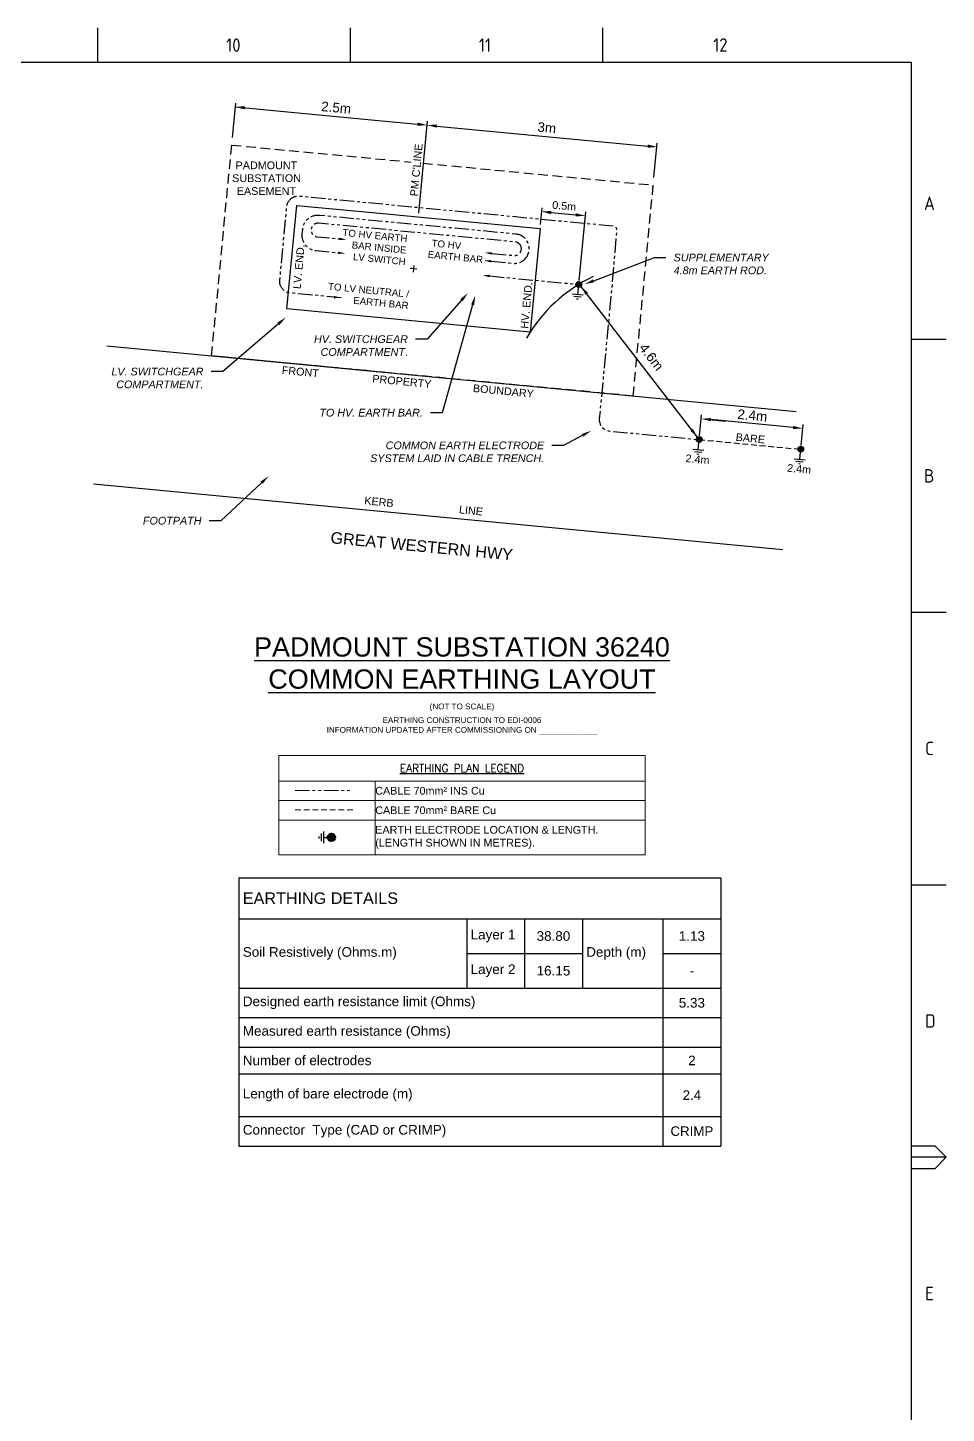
# Paper-space layout 'SHEET (2)' of a CAD drawing. Header units: metres, sheet in millimetres. Extents: x -21 to 813, y -3 to 583.
# Drawn here: x 574.4 to 812.8, y 223.7 to 583.4 of the extents above; entities that cross this region are included whole.
import ezdxf
from ezdxf import colors
from ezdxf.entities.mleader import LeaderData, LeaderLine
from ezdxf.enums import TextEntityAlignment as Align
from ezdxf.math import Vec2, Vec3

# ---------------------------------------------------------------- set-up
doc = ezdxf.new("R2010")
doc.units = ezdxf.units.M
doc.linetypes.add('DASHED', pattern=[0.75, 0.5, -0.25])
doc.linetypes.add('PHANTOM2', pattern=[1.25, 0.625, -0.125, 0.125, -0.125, 0.125, -0.125])
doc.layers.get('0').update_dxf_attribs({"color": 6})
for name, color, linetype in [('_User earthing diagram', 7, 'Continuous'), ('Notes', 7, 'Continuous'), ('Notes_SP_MISC', 7, 'Continuous'), ('SupportsUG_SP_EXT', 7, 'Continuous')]:
    doc.layers.add(name, color=color, linetype=linetype)
doc.styles.add('ARIAL', font='arial.ttf', dxfattribs={"height": 2})
doc.styles.add('Elec', font='romand__.ttf')
doc.styles.add('iecARIAL', font='arial.ttf', dxfattribs={"height": 2})
doc.styles.add('iecISOCP', font='isocp.shx')
doc.styles.get("Standard").update_dxf_attribs({"font": 'arial.ttf'})

# ---------------------------------------------------------------- blocks, each defined once
blk = doc.blocks.new('A1_FRAME_TITLE')
at = {"layer": 'Notes', "color": 7, "linetype": 'Continuous'}
for p, q in [((613.21, 574.39), (613.21, 583.39)), ((678.72, 574.39), (678.72, 583.39)), ((744.23, 574.39), (744.23, 583.39)), ((824.37, 5.97), (824.37, 574.39)), ((833.35, 502.43), (824.35, 502.43)), ((824.37, 431.68), (833.35, 431.68)), ((824.35, 360.93), (833.35, 360.93)), ((824.37, 293.18), (830.35, 293.18)), ((830.35, 293.18), (833.35, 290.18)), ((833.35, 290.18), (824.35, 290.18)), ((833.35, 290.18), (830.35, 287.18)), ((830.35, 287.18), (824.37, 287.18))]:
    blk.add_line(p, q, dxfattribs=at)
at = {"layer": 'Notes', "color": 7, "linetype": 'Continuous', "flags": 128}
blk.add_lwpolyline([(824.37, 574.39), (149.5, 574.39)], dxfattribs=at)
at = {"color": 7}
blk.add_attdef('DRAFT_NUM', (29.9, 23.29), '', height=2.5, rotation=90, dxfattribs=at)
at = {"layer": 'Notes', "color": 7, "style": 'iecISOCP'}
for s, p in [('10', (646.5, 577.12)), ('11', (712.06, 577.12)), ('12', (772.87, 577.16)), ('A', (827.58, 536.06)), ('B', (827.58, 465.31)), ('C', (827.87, 394.56)), ('D', (827.87, 323.81)), ('E', (827.87, 253.06))]:
    blk.add_text(s, height=3.5, dxfattribs=at).set_placement(p)
at = {"layer": 'Notes', "color": 7, "style": 'iecISOCP', "flags": 8}
blk.add_attdef('VERSION_NO', text='', height=2.5, rotation=90, dxfattribs=at).set_placement((302.04, 43.81), align=Align.MIDDLE_CENTER)
at = {"layer": 'Notes', "color": 7, "style": 'iecISOCP'}
for tag, p in [('CAP_NO', (513.19, 43.46)), ('IE_NUM', (513.05, 37.81)), ('REF_No_1', (335.24, 32.31)), ('REF_1', (362.52, 32.31)), ('GEN_WO', (441.71, 31.76)), ('HV_SWITCH', (513.46, 32.16)), ('REF_No_2', (335.24, 26.31)), ('REF_2', (362.52, 26.31)), ('OH_WO', (441.71, 25.81)), ('UBD_REF', (513.05, 25.83)), ('REF_No_3', (335.24, 20.31)), ('REF_3', (362.52, 20.31)), ('UG_WO', (441.71, 20.05)), ('GIS_MAP_No', (513.05, 20.04)), ('REF_No_4', (335.24, 14.31)), ('REF_4', (362.52, 14.31)), ('SUB_WO', (441.71, 13.81)), ('HV_OP_DIAG', (513.33, 14.2)), ('LGA', (512.95, 7.78)), ('ExportID', (9.08, 2.39))]:
    blk.add_attdef(tag, p, '', height=2.5, dxfattribs=at)
for tag, height, p in [('T1', 3.5, (684.37, 39.47)), ('T2', 3.5, (684.37, 34.35)), ('scale', 2.5, (567.76, 33.27)), ('T3', 3.5, (684.37, 28.92)), ('DRAWN', 2.5, (567.76, 24.93)), ('T4', 3.5, (684.37, 23.66)), ('T5', 3.5, (684.37, 18.23)), ('REV', 5, (820.05, 17.1)), ('DATE', 2.5, (567.76, 16.88)), ('T6', 3.5, (684.37, 12.97)), ('CHD', 2.5, (567.76, 8.37)), ('DESIGN', 2.5, (605.62, 9.15))]:
    blk.add_attdef(tag, text='', height=height, dxfattribs=at).set_placement(p, align=Align.CENTER)
blk.add_attdef('NUM', text='', height=7, dxfattribs=at).set_placement((792.37, 20.12), align=Align.MIDDLE_CENTER)
for tag, p in [('NS', (790.71, 8.12)), ('SHTS', (805.41, 8.12))]:
    blk.add_attdef(tag, text='', height=2.5, dxfattribs=at).set_placement(p, align=Align.MIDDLE)
at = {"layer": 'Notes', "color": 7, "style": 'iecISOCP', "flags": 1}
for tag, p in [('ProjectType', (14.17, -26.8)), ('ProjectNumber', (23.56, -26.82)), ('DrawingNumber', (35.51, -26.8)), ('ProjectDescription', (47.56, -26.83)), ('ExportDate', (60.28, -26.79)), ('ExportUserName', (69.15, -26.8)), ('DesignerCompanyName', (81.48, -26.79)), ('ExportAreaOfInterest', (97.1, -26.81)), ('GIS_SUCCESS', (112, -26.78)), ('CAD_SUCCESS', (121.79, -26.78)), ('DEPOTCODE', (132.11, -26.88)), ('ExportCategories', (140.08, -26.8)), ('Comments', (154.38, -26.88))]:
    blk.add_attdef(tag, p, '', height=1, dxfattribs=at)
blk = doc.blocks.new('m4')
at = {"layer": 'Notes', "color": 7, "linetype": 'Continuous'}
for points in [[(0, -1.95), (0, 0)], [(-1.43, -1.95), (1.43, -1.95)], [(-0.95, -2.52), (0.95, -2.52)], [(-0.24, -3.09), (0.24, -3.09)]]:
    blk.add_lwpolyline(points, dxfattribs=at)
blk = doc.blocks.new('*T206')
at = {"layer": 'Defpoints', "color": 8, "linetype": 'ByBlock', "lineweight": 0, "transparency": 16777216}
for p, q in [((0, 0), (95, 0)), ((0, 0), (0, -25.8)), ((95, 0), (95, -25.8)), ((0, -6.67), (95, -6.67)), ((25, -6.67), (25, -25.8)), ((0, -11.74), (95, -11.74)), ((0, -16.81), (95, -16.81)), ((0, -25.8), (95, -25.8))]:
    blk.add_line(p, q, dxfattribs=at)
at = {"layer": '_User earthing diagram', "color": 0, "transparency": 16777216, "insert": (47.5, -3.33), "char_height": 2, "width": 95, "attachment_point": 5, "style": 'Elec'}
blk.add_mtext('{\\LEARTHING PLAN LEGEND}', dxfattribs=at)
at = {"layer": '_User earthing diagram', "color": 0, "transparency": 16777216, "char_height": 2, "width": 70, "attachment_point": 4}
for s, insert in [('CABLE 70mm² INS Cu', (25, -9.2)), ('CABLE 70mm² BARE Cu', (25, -14.27)), ('EARTH ELECTRODE LOCATION & LENGTH.\\P(LENGTH SHOWN IN METRES).', (25, -21.3))]:
    blk.add_mtext(s, dxfattribs=dict(at, insert=insert))
blk = doc.blocks.new('Earth')
for p, q in [((0, -2.04), (0, 0)), ((-1.5, -2.04), (1.5, -2.04)), ((-1, -2.64), (1, -2.64)), ((-0.25, -3.24), (0.25, -3.24))]:
    blk.add_line(p, q)
blk = doc.blocks.new('*T248')
at = {"layer": 'Notes', "lineweight": -2, "transparency": 16777216}
for p, q in [((0, 0), (125.03, 0)), ((0, 0), (0, -69.63)), ((125.03, 0), (125.03, -10.62)), ((0, -10.62), (125.03, -10.62)), ((59.11, -10.62), (59.11, -19.62)), ((74.11, -10.62), (74.11, -28.62)), ((110.03, -10.62), (110.03, -69.63)), ((59.11, -19.62), (89.11, -19.62)), ((110.03, -19.62), (125.03, -19.62)), ((0, -28.62), (125.03, -28.62)), ((0, -36.28), (125.03, -36.28)), ((0, -43.95), (125.03, -43.95)), ((0, -50.85), (125.03, -50.85)), ((125.03, -50.85), (125.03, -69.63)), ((0, -61.94), (125.03, -61.94)), ((0, -69.63), (125.03, -69.63))]:
    blk.add_line(p, q, dxfattribs=at)
at = {"layer": 'Notes', "color": 0, "linetype": 'ByBlock', "lineweight": -2, "transparency": 16777216}
for p, q in [((89.11, -10.62), (89.11, -28.62)), ((125.03, -10.62), (125.03, -50.85)), ((59.11, -19.62), (59.11, -28.62))]:
    blk.add_line(p, q, dxfattribs=at)
at = {"layer": 'Notes', "color": 0, "transparency": 16777216}
for s, insert, char_height, width, attachment_point in [('EARTHING DETAILS', (1, -5.31), 3, 123.0332, 4), ('Layer 1', (60.11, -15.12), 2.5, 13, 4), ('38.80', (81.61, -15.12), 2.5, 13, 5), ('1.13', (117.53, -15.12), 2.5, 13, 5), ('Soil Resistively (Ohms.m)', (1, -19.62), 2.5, 57.1136, 4), ('Depth (m)', (90.11, -19.62), 2.5, 18.9196, 4), ('Layer 2', (60.11, -24.12), 2.5, 13, 4), ('16.15', (81.61, -24.12), 2.5, 13, 5), ('-', (117.53, -24.12), 2.5, 13, 5), ('Designed earth resistance limit (Ohms)', (1, -32.45), 2.5, 108.0332, 4), ('5.33', (117.53, -32.45), 2.5, 13, 5), ('Measured earth resistance (Ohms)', (1, -40.12), 2.5, 108.0332, 4), ('Number of electrodes', (1, -47.4), 2.5, 108.0332, 4), ('2', (117.53, -47.4), 2.47, 13, 5), ('Length of bare electrode (m)', (1, -56.4), 2.5, 108.0332, 4), ('2.4', (117.53, -56.4), 2.469, 13, 5), ('Connector  Type (CAD or CRIMP)', (1, -65.78), 2.5, 108.0332, 4), ('CRIMP', (117.53, -65.78), 2.469, 13, 5)]:
    blk.add_mtext(s, dxfattribs=dict(at, insert=insert, char_height=char_height, width=width, attachment_point=attachment_point))

psp = doc.layouts.new('SHEET (2)')

# ---------------------------------------------------------------- hatches: boundary and pattern name
at = {"layer": 'Notes'}
h = psp.add_hatch(color=256, dxfattribs=at)
edge = h.paths.add_edge_path()
edge.add_arc((717.44, 516.76), 0.744, 804.5685, 1164.5685, ccw=False)
h = psp.add_hatch(color=256, dxfattribs=at)
edge = h.paths.add_edge_path()
edge.add_arc((748.7, 476.47), 0.744, 174.5685, 534.5685)
h = psp.add_hatch(color=256, dxfattribs=at)
edge = h.paths.add_edge_path()
edge.add_arc((775.05, 473.96), 0.744, 174.5685, 534.5685)
h = psp.add_hatch(color=7, dxfattribs=at)
h.dxf.hatch_style = 1
h.paths.add_polyline_path([(652.25, 373.21, 1), (654.25, 373.21, 1)])

# ---------------------------------------------------------------- linework, layer by layer
at = {"layer": '_User earthing diagram', "linetype": 'Continuous', "lineweight": 40, "ltscale": 0.5}
psp.add_circle((653.25, 373.21), 1, dxfattribs=at)
at = {"layer": 'Notes'}
for p, q in [((627.56, 554.92), (628.41, 563.83)), ((628.32, 562.84), (664.54, 559.39)), ((664.54, 559.39), (675.6, 558.34)), ((675.92, 535.27), (678.19, 559.1)), ((680.58, 557.87), (735.33, 552.66)), ((736.96, 544.52), (737.81, 553.43)), ((707.48, 532.27), (707.9, 536.65)), ((710.29, 535.42), (716.64, 534.82)), ((717.53, 517.75), (719.23, 535.57)), ((674.63, 521.7), (674.44, 519.97)), ((675.4, 520.74), (673.67, 520.93)), ((748.7, 476.47), (718.01, 516.28)), ((594.96, 500.78), (773.81, 483.77))]:
    psp.add_line(p, q, dxfattribs=at)
at = {"layer": 'Notes', "lineweight": 30}
for p, q in [((641.71, 510.4), (644.27, 537.27)), ((644.27, 537.27), (663.91, 535.41)), ((663.91, 535.41), (681.07, 533.78)), ((681.07, 533.78), (707.38, 531.27)), ((707.38, 531.27), (704.83, 504.39)), ((704.83, 504.39), (641.71, 510.4))]:
    psp.add_line(p, q, dxfattribs=at)
at = {"layer": 'Notes', "transparency": 16777216}
for p, q in [((748.79, 477.46), (749.31, 482.88)), ((750.2, 481.79), (755.61, 481.27)), ((773.07, 479.61), (751.7, 481.65)), ((775.14, 474.96), (775.66, 480.37))]:
    psp.add_line(p, q, dxfattribs=at)
at = {"layer": 'Notes', "linetype": 'DASHED', "ltscale": 5, "flags": 128}
for points in [[(622.17, 498.19), (624.06, 518.02), (625.06, 528.54), (627.38, 552.94), (627.49, 552.93)], [(627.38, 552.94), (673.95, 548.52)], [(677.02, 548.22), (736.77, 542.54)], [(731.57, 487.79), (733.45, 507.61), (734.45, 518.14), (736.77, 542.54)], [(673.55, 493.31), (622.17, 498.19)], [(668.23, 493.81), (660.24, 494.57), (659.26, 494.66)], [(731.57, 487.79), (673.55, 493.31)]]:
    psp.add_lwpolyline(points, dxfattribs=at)
at = {"layer": 'Notes', "color": 0, "linetype": 'PHANTOM2', "ltscale": 6, "flags": 128}
for points in [[(694.68, 522.78), (700.42, 522.24, 1), (701.14, 529.82), (650.12, 534.67, 0.414214), (645.72, 531.03), (645.61, 529.88, 0.414214), (649.22, 525.52), (654.99, 524.97)], [(694.88, 524.81), (700.62, 524.27, 1), (700.95, 527.79), (649.93, 532.64, 1), (649.6, 529.12), (655.34, 528.57)]]:
    psp.add_lwpolyline(points, format="xyb", dxfattribs=at)
at = {"layer": 'Notes', "linetype": 'PHANTOM2', "ltscale": 6, "flags": 128}
psp.add_lwpolyline([(694.32, 518.95), (717.44, 516.76)], dxfattribs=at)
at = {"layer": 'Notes', "linetype": 'Continuous', "ltscale": 5, "flags": 128}
for points in [[(657.14, 494.87), (622.17, 498.19)], [(770.39, 447.86), (591.54, 464.87)]]:
    psp.add_lwpolyline(points, dxfattribs=at)
at = {"layer": 'Notes', "linetype": 'DASHED', "ltscale": 3, "flags": 128}
psp.add_lwpolyline([(748.7, 476.47), (775.05, 473.96)], dxfattribs=at)
at = {"layer": 'Notes', "color": 0, "linetype": 'PHANTOM2', "lineweight": 0, "ltscale": 6}
psp.add_lwpolyline([(643.81, 385.42), (658.81, 385.42)], dxfattribs=at)
at = {"layer": 'Notes', "color": 0, "linetype": 'DASHED', "lineweight": 0, "ltscale": 3}
psp.add_lwpolyline([(643.81, 380.37), (658.81, 380.37)], dxfattribs=at)
at = {"layer": 'Notes'}
for centre in [(717.44, 516.76), (748.7, 476.47), (775.05, 473.96)]:
    psp.add_circle(centre, 0.744, dxfattribs=at)
psp.add_arc((738.25, 482.92), 39.72, 115.4271, 150.0057, dxfattribs=at)
for points in [[(630.77, 562.19), (630.85, 563.02), (628.32, 562.84)], [(675.56, 557.93), (675.64, 558.76), (678.09, 558.1)], [(680.54, 557.45), (680.62, 558.28), (678.09, 558.1)], [(735.3, 552.25), (735.37, 553.08), (737.82, 552.43)], [(710.25, 535), (710.33, 535.83), (707.8, 535.66)], [(716.6, 534.4), (716.68, 535.23), (719.13, 534.58)], [(655.36, 528.88), (657.2, 528.39), (655.31, 528.26)], [(654.96, 524.66), (656.86, 524.79), (655.02, 525.28)], [(694.91, 525.12), (693.01, 524.99), (694.85, 524.5)], [(694.71, 523.09), (692.82, 522.96), (694.65, 522.47)], [(694.29, 518.64), (692.45, 519.13), (694.35, 519.27)], [(747.06, 479.27), (746.4, 478.76), (748.25, 477.03)]]:
    psp.add_solid(points, dxfattribs=at)
at = {"layer": 'Notes', "transparency": 16777216}
for points in [[(751.66, 481.23), (751.74, 482.06), (749.21, 481.88)], [(773.03, 479.2), (773.11, 480.03), (775.56, 479.38)]]:
    psp.add_solid(points, dxfattribs=at)

# ---------------------------------------------------------------- block references
for name, p in [('*T206', (639.63, 394.51)), ('*T248', (629.26, 362.72))]:
    psp.add_blockref(name, p)
at = {"layer": '_User earthing diagram', "linetype": 'Continuous', "rotation": 270}
psp.add_blockref('Earth', (653.25, 373.21), dxfattribs=at)
at = {"layer": 'Notes', "xscale": -1}
for p, rotation in [((717.37, 516.02), 354.5684522671414), ((748.63, 475.73), 354.5684522671515), ((774.98, 473.22), 354.5684522671515)]:
    psp.add_blockref('m4', p, dxfattribs=dict(at, rotation=rotation))
at = {"layer": 'SupportsUG_SP_EXT'}
psp.add_blockref('A1_FRAME_TITLE', (-20.55, 0), dxfattribs=at)

# ---------------------------------------------------------------- texts
at = {"layer": 'Notes', "style": 'ARIAL'}
for s, height, rotation, p in [('2.5m', 2.5, 354.5685, (650.5, 561.78)), ("PM C'LINE", 2, 84.5685, (675.64, 539.55)), ('4.6m', 2.5, 307.7604, (732.93, 500.23)), ('FRONT                  PROPERTY              BOUNDARY', 2, 354.5685, (640.31, 493.57)), ('KERB                      LINE', 2, 354.5685, (661.72, 459.69)), ('GREAT WESTERN HWY', 3, 354.5685, (652.92, 449.58))]:
    psp.add_text(s, height=height, rotation=rotation, dxfattribs=at).set_placement(p)
for s, rotation, p in [('LV. END.', 84.799, (646.39, 521.23)), ('HV. END.', 84.799, (705.45, 511.17)), ('BARE', 354.5685, (761.82, 475.22)), ('2.4m', 354.5685, (748.12, 469.78)), ('2.4m', 354.5685, (774.47, 467.27))]:
    psp.add_text(s, height=2, rotation=rotation, dxfattribs=at).set_placement(p, align=Align.BOTTOM_CENTER)
at = {"layer": 'Notes', "color": 7, "style": 'ARIAL'}
for s, p in [('(NOT TO SCALE)', (687.13, 406.01)), ('EARTHING CONSTRUCTION TO EDI-0006', (687.13, 402.46)), ('INFORMATION UPDATED AFTER COMMISSIONING ON _____________', (687.13, 399.92))]:
    psp.add_text(s, height=1.5, dxfattribs=at).set_placement(p, align=Align.BOTTOM_CENTER)
at = {"layer": 'Notes', "attachment_point": 5, "rotation": 354.5685, "style": 'ARIAL'}
for s, insert, char_height in [('\\A1;3m', (709.15, 557.44), 2.5), ('\\A1;0.5m', (713.66, 537.13), 2)]:
    psp.add_mtext(s, dxfattribs=dict(at, insert=insert, char_height=char_height))
at = {"layer": 'Notes', "lineweight": 0, "insert": (627.43, 548.67), "char_height": 2, "width": 17.6435, "attachment_point": 1}
psp.add_mtext('\\pi0.96362;PADMOUNT\\P\\pi0.072756;SUBSTATION  \\P\\pi1.2753;EASEMENT ', dxfattribs=at)
at = {"layer": 'Notes', "color": 7, "ltscale": 0.5, "char_height": 1.8, "attachment_point": 1, "rotation": 354.4562, "style": 'ARIAL'}
for s, insert, width in [('\\pi0.96055;TO HV EARTH \\P\\pi3.6704;BAR INSIDE \\P\\pi4.299;LV SWITCH', (655.27, 531.26), 17.6038), (' TO HV\\PEARTH BAR', (678.66, 528.47), 24.3187)]:
    psp.add_mtext(s, dxfattribs=dict(at, insert=insert, width=width))
at = {"layer": 'Notes', "transparency": 16777216, "insert": (762.49, 482.75), "char_height": 2.5, "attachment_point": 5, "rotation": 354.5685, "style": 'ARIAL'}
psp.add_mtext('2.4m', dxfattribs=at)
at = {"layer": 'Notes', "insert": (687.13, 425.15), "char_height": 5, "width": 119.8665, "attachment_point": 2, "style": 'iecARIAL'}
psp.add_mtext('{\\LPADMOUNT SUBSTATION 36240 COMMON EARTHING LAYOUT}', dxfattribs=at)

# ---------------------------------------------------------------- next in the draw order: leaders
at = {"layer": 'Notes_SP_MISC'}
ml = psp.add_multileader_mtext('Standard', dxfattribs=at)
ml.set_content('{\\fArial|b0|i1|c0|p34;\\C7;SUPPLEMENTARY 4.8m EARTH ROD.}', color=256)
ml.set_leader_properties(color=256, linetype='ByLayer', lineweight=-1)
ml.build(insert=Vec2(0, 0))
ml.multileader.update_dxf_attribs({"dogleg_length": 3, "arrow_head_size": 2.5})
ctx = ml.context
ctx.base_point, ctx.char_height, ctx.arrow_head_size, ctx.plane_origin = Vec3(740.06, 523.72), 2, 2.5, Vec3(725.35, 558.2)
notes = []
notes.append((ctx, [(1, (1, 1, 0), (737.06, 523.72), (1, 0), 3, [(0, [(718.97, 516.81)], 0, [])])]))
ctx.mtext.insert, ctx.mtext.width, ctx.mtext.flow_direction = Vec3(742.06, 524.74), 25.0023, 5
ctx.mtext.has_bg_fill, ctx.mtext.bg_color, ctx.mtext.bg_scale_factor, ctx.mtext.bg_transparency, ctx.mtext.use_window_bg_color = 1, -1027028792, 1.5, 0, 1
ml = psp.add_multileader_mtext('Standard', dxfattribs=at)
ml.set_content('{\\fArial|b0|i1|c0|p34;\\C7;TO HV. EARTH BAR.}', color=256)
ml.set_leader_properties(color=256, linetype='ByLayer', lineweight=-1)
ml.build(insert=Vec2(0, 0))
ml.multileader.update_dxf_attribs({"dogleg_length": 3, "arrow_head_size": 2.5})
ctx = ml.context
ctx.base_point, ctx.char_height, ctx.arrow_head_size, ctx.plane_origin = Vec3(648.76, 483.45), 2, 2.5, Vec3(699.08, 511.48)
ctx.text_align_type = 2
notes.append((ctx, [(0, (1, 1, 0), (681.99, 483.45), (-1, 0), 3, [(0, [(690.57, 513.86)], 0, [])])]))
ctx.mtext.insert, ctx.mtext.width, ctx.mtext.alignment, ctx.mtext.flow_direction = Vec3(676.99, 484.47), 26.5998, 3, 5
ctx.mtext.has_bg_fill, ctx.mtext.bg_color, ctx.mtext.bg_scale_factor, ctx.mtext.bg_transparency, ctx.mtext.use_window_bg_color = 1, -1027028792, 1.5, 0, 1
ml = psp.add_multileader_mtext('Standard', dxfattribs=at)
ml.set_content('{\\fArial|b0|i1|c0|p34;LV. SWITCHGEAR COMPARTMENT.}', color=256)
ml.set_leader_properties(color=256, linetype='ByLayer', lineweight=-1)
ml.build(insert=Vec2(0, 0))
ml.multileader.update_dxf_attribs({"dogleg_length": 3, "arrow_head_size": 2.5})
ctx = ml.context
ctx.base_point, ctx.char_height, ctx.arrow_head_size, ctx.plane_origin = Vec3(594.25, 494.12), 2, 2.5, Vec3(554.08, 486.15)
ctx.text_align_type = 2
notes.append((ctx, [(0, (1, 1, 0), (625.07, 494.12), (-1, 0), 3, [(0, [(641.4, 508.18)], 0, [])])]))
ctx.mtext.insert, ctx.mtext.width, ctx.mtext.alignment, ctx.mtext.flow_direction = Vec3(620.07, 495.14), 23.8918, 3, 5
ctx.mtext.has_bg_fill, ctx.mtext.bg_color, ctx.mtext.bg_scale_factor, ctx.mtext.bg_transparency, ctx.mtext.use_window_bg_color = 1, -1027028792, 1.5, 0, 1
ml = psp.add_multileader_mtext('Standard', dxfattribs=at)
ml.set_content('{\\fArial|b0|i1|c0|p34;\\C7;COMMON EARTH ELECTRODE SYSTEM LAID IN CABLE TRENCH.}', color=256)
ml.set_leader_properties(color=256, linetype='ByLayer', lineweight=-1)
ml.build(insert=Vec2(0, 0))
ml.multileader.update_dxf_attribs({"dogleg_length": 3, "arrow_head_size": 2.5})
ctx = ml.context
ctx.base_point, ctx.char_height, ctx.arrow_head_size, ctx.plane_origin = Vec3(661.77, 474.96), 2, 2.5, Vec3(726.58, 479.87)
ctx.text_align_type = 2
notes.append((ctx, [(0, (1, 1, 0), (713.47, 474.96), (-1, 0), 3, [(0, [(720.66, 478.77)], 0, [])])]))
ctx.mtext.insert, ctx.mtext.width, ctx.mtext.alignment, ctx.mtext.flow_direction = Vec3(708.47, 475.98), 49.4115, 3, 5
ctx.mtext.has_bg_fill, ctx.mtext.bg_color, ctx.mtext.bg_scale_factor, ctx.mtext.bg_transparency, ctx.mtext.use_window_bg_color = 1, -1027028792, 1.5, 0, 1
ml = psp.add_multileader_mtext('Standard', dxfattribs=at)
ml.set_content('{\\fArial|b0|i1|c0|p34;\\C7;FOOTPATH}', color=256)
ml.set_leader_properties(color=256, linetype='ByLayer', lineweight=-1)
ml.build(insert=Vec2(0, 0))
ml.multileader.update_dxf_attribs({"dogleg_length": 3, "arrow_head_size": 2.5})
ctx = ml.context
ctx.base_point, ctx.char_height, ctx.arrow_head_size, ctx.plane_origin = Vec3(602.38, 455.41), 2, 2.5, Vec3(558.56, 471.22)
ctx.text_align_type = 2
notes.append((ctx, [(0, (1, 1, 0), (624.55, 455.41), (-1, 0), 3, [(0, [(636.96, 467)], 0, [])])]))
ctx.mtext.insert, ctx.mtext.width, ctx.mtext.alignment, ctx.mtext.flow_direction = Vec3(619.55, 456.43), 15.3201, 3, 5
ctx.mtext.has_bg_fill, ctx.mtext.bg_color, ctx.mtext.bg_scale_factor, ctx.mtext.bg_transparency, ctx.mtext.use_window_bg_color = 1, -1027028792, 1.5, 0, 1
for ctx, leaders in notes:
    for number, flags, end, landing, length, lines in leaders:
        leader = LeaderData()
        leader.index, (leader.has_last_leader_line, leader.has_dogleg_vector, leader.attachment_direction) = number, flags
        leader.last_leader_point, leader.dogleg_vector, leader.dogleg_length = Vec3(end), Vec3(landing), length
        for number, points, colour, breaks in lines:
            line = LeaderLine()
            line.index, line.vertices, line.color, line.breaks = number, Vec3.list(points), colors.encode_raw_color(colour), breaks
            leader.lines.append(line)
        ctx.leaders.append(leader)

# ---------------------------------------------------------------- next in the draw order: linework, layer by layer
at = {"layer": 'Notes'}
psp.add_solid([(719.86, 514.55), (719.2, 514.04), (718.01, 516.28)], dxfattribs=at)

# ---------------------------------------------------------------- next in the draw order: leaders
at = {"layer": 'Notes_SP_MISC'}
ml = psp.add_multileader_mtext('Standard', dxfattribs=at)
ml.set_content('{\\fArial|b0|i1|c0|p34;\\C7;HV. SWITCHGEAR COMPARTMENT\\fArial|b0|i0|c0|p34;.}', color=256)
ml.set_leader_properties(color=256, linetype='ByLayer', lineweight=-1)
ml.build(insert=Vec2(0, 0))
ml.multileader.update_dxf_attribs({"dogleg_length": 3, "arrow_head_size": 2.5})
ctx = ml.context
ctx.base_point, ctx.char_height, ctx.arrow_head_size, ctx.plane_origin = Vec3(646.83, 502.53), 2, 2.5, Vec3(649.68, 544.31)
ctx.text_align_type = 2
notes = []
notes.append((ctx, [(0, (1, 1, 0), (678.11, 502.53), (-1, 0), 3, [(0, [(688.68, 514.55)], 0, [])])]))
ctx.mtext.insert, ctx.mtext.width, ctx.mtext.alignment, ctx.mtext.flow_direction = Vec3(673.11, 503.55), 24.4129, 3, 5
ctx.mtext.has_bg_fill, ctx.mtext.bg_color, ctx.mtext.bg_scale_factor, ctx.mtext.bg_transparency, ctx.mtext.use_window_bg_color = 1, -1027028792, 1.5, 0, 1
for ctx, leaders in notes:
    for number, flags, end, landing, length, lines in leaders:
        leader = LeaderData()
        leader.index, (leader.has_last_leader_line, leader.has_dogleg_vector, leader.attachment_direction) = number, flags
        leader.last_leader_point, leader.dogleg_vector, leader.dogleg_length = Vec3(end), Vec3(landing), length
        for number, points, colour, breaks in lines:
            line = LeaderLine()
            line.index, line.vertices, line.color, line.breaks = number, Vec3.list(points), colors.encode_raw_color(colour), breaks
            leader.lines.append(line)
        ctx.leaders.append(leader)

# ---------------------------------------------------------------- next in the draw order: linework, layer by layer
at = {"layer": 'Notes', "linetype": 'PHANTOM2', "ltscale": 6, "flags": 128}
psp.add_lwpolyline([(655.77, 513.29), (642.56, 514.54, -0.414214), (639.86, 517.81), (641.68, 537, -0.414214), (644.95, 539.7), (724.26, 532.15), (726.35, 531.95, -0.414214), (727.25, 530.86), (725.99, 515.79), (722.77, 481.97, 0.413947), (725.47, 478.7), (748.7, 476.47)], format="xyb", dxfattribs=at)
at = {"layer": 'Notes'}
psp.add_solid([(653.87, 513.15), (655.77, 513.29), (653.93, 513.77)], dxfattribs=at)

# ---------------------------------------------------------------- next in the draw order: texts
at = {"layer": 'Notes', "color": 7, "ltscale": 0.5, "insert": (649.22, 517.51), "char_height": 1.8, "width": 24.3187, "attachment_point": 1, "rotation": 354.4562, "style": 'ARIAL'}
psp.add_mtext('\\pi3.2785;TO LV NEUTRAL / \\P\\pi10.158;EARTH BAR', dxfattribs=at)

doc.saveas('drawing.dxf')
